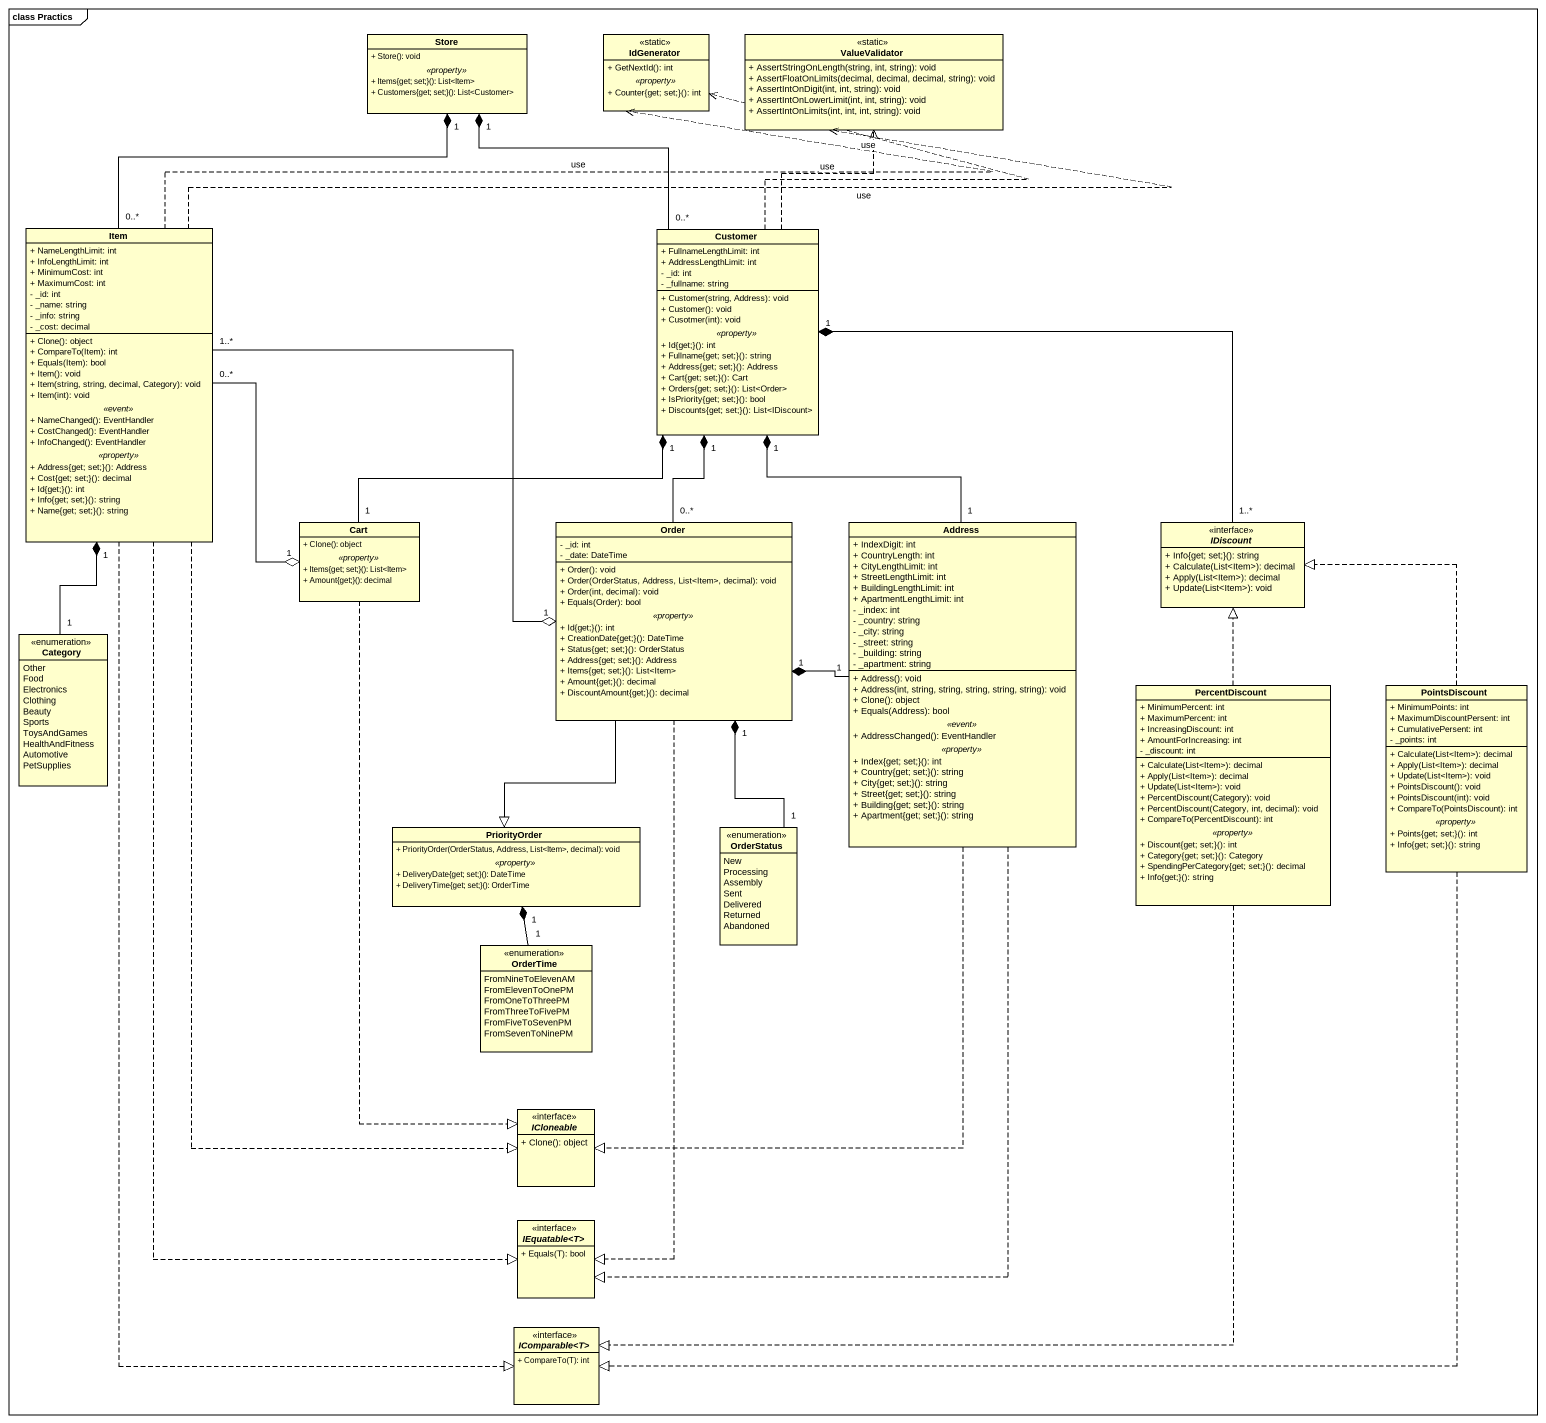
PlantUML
@startuml
mainframe class Practics
hide circle
hide empty members
skinparam classAttributeIconSize 0
class Store {
  + Store(): void
  .. <<property>> ..
  + Items{get; set;}(): List<Item>
  + Customers{get; set;}(): List<Customer>
}
class IdGenerator <<static>> {
  + GetNextId(): int
  .. <<property>> ..
  + Counter{get; set;}(): int
}
class ValueValidator <<static>> {
  + AssertStringOnLength(string, int, string): void
  + AssertFloatOnLimits(decimal, decimal, decimal, string): void
  + AssertIntOnDigit(int, int, string): void
  + AssertIntOnLowerLimit(int, int, string): void
  + AssertIntOnLimits(int, int, int, string): void
}
class Item {
  + NameLengthLimit: int
  + InfoLengthLimit: int
  + MinimumCost: int
  + MaximumCost: int
  - _id: int
  - _name: string
  - _info: string
  - _cost: decimal
  --
  + Clone(): object
  + CompareTo(Item): int
  + Equals(Item): bool
  + Item(): void
  + Item(string, string, decimal, Category): void
  + Item(int): void
  .. <<event>> ..
  + NameChanged(): EventHandler
  + CostChanged(): EventHandler
  + InfoChanged(): EventHandler
  .. <<property>> ..
  + Address{get; set;}(): Address
  + Cost{get; set;}(): decimal
  + Id{get;}(): int
  + Info{get; set;}(): string
  + Name{get; set;}(): string
}
class Customer {
  + FullnameLengthLimit: int
  + AddressLengthLimit: int
  - _id: int
  - _fullname: string
  --
  + Customer(string, Address): void
  + Customer(): void
  + Cusotmer(int): void
  .. <<property>> ..
  + Id{get;}(): int
  + Fullname{get; set;}(): string
  + Address{get; set;}(): Address
  + Cart{get; set;}(): Cart
  + Orders{get; set;}(): List<Order>
  + IsPriority{get; set;}(): bool
  + Discounts{get; set;}(): List<IDiscount>
}
class Cart {
  + Clone(): object
  .. <<property>> ..
  + Items{get; set;}(): List<Item>
  + Amount{get;}(): decimal
}
class Order {
  - _id: int
  - _date: DateTime
  --
  + Order(): void
  + Order(OrderStatus, Address, List<Item>, decimal): void
  + Order(int, decimal): void
  + Equals(Order): bool
  .. <<property>> ..
  + Id{get;}(): int
  + CreationDate{get;}(): DateTime
  + Status{get; set;}(): OrderStatus
  + Address{get; set;}(): Address
  + Items{get; set;}(): List<Item>
  + Amount{get;}(): decimal
  + DiscountAmount{get;}(): decimal
}
class Address {
  + IndexDigit: int
  + CountryLength: int
  + CityLengthLimit: int
  + StreetLengthLimit: int
  + BuildingLengthLimit: int
  + ApartmentLengthLimit: int
  - _index: int
  - _country: string
  - _city: string
  - _street: string
  - _building: string
  - _apartment: string
  --
  + Address(): void
  + Address(int, string, string, string, string, string): void
  + Clone(): object
  + Equals(Address): bool
  .. <<event>> ..
  + AddressChanged(): EventHandler
  .. <<property>> ..
  + Index{get; set;}(): int
  + Country{get; set;}(): string
  + City{get; set;}(): string
  + Street{get; set;}(): string
  + Building{get; set;}(): string
  + Apartment{get; set;}(): string
}
interface IDiscount {
  + Info{get; set;}(): string
  + Calculate(List<Item>): decimal
  + Apply(List<Item>): decimal
  + Update(List<Item>): void
}
enum Category {
  Other
  Food
  Electronics
  Clothing
  Beauty
  Sports
  ToysAndGames
  HealthAndFitness
  Automotive
  PetSupplies
}
class PercentDiscount {
  + MinimumPercent: int
  + MaximumPercent: int
  + IncreasingDiscount: int
  + AmountForIncreasing: int
  - _discount: int
  --
  + Calculate(List<Item>): decimal
  + Apply(List<Item>): decimal
  + Update(List<Item>): void
  + PercentDiscount(Category): void
  + PercentDiscount(Category, int, decimal): void
  + CompareTo(PercentDiscount): int
  .. <<property>> ..
  + Discount{get; set;}(): int
  + Category{get; set;}(): Category
  + SpendingPerCategory{get; set;}(): decimal
  + Info{get;}(): string
}
class PointsDiscount {
  + MinimumPoints: int
  + MaximumDiscountPersent: int
  + CumulativePersent: int
  - _points: int
  --
  + Calculate(List<Item>): decimal
  + Apply(List<Item>): decimal
  + Update(List<Item>): void
  + PointsDiscount(): void
  + PointsDiscount(int): void
  + CompareTo(PointsDiscount): int
  .. <<property>> ..
  + Points{get; set;}(): int
  + Info{get; set;}(): string
}
class PriorityOrder {
  + PriorityOrder(OrderStatus, Address, List<Item>, decimal): void
  .. <<property>> ..
  + DeliveryDate{get; set;}(): DateTime
  + DeliveryTime{get; set;}(): OrderTime
}
enum OrderStatus {
  New
  Processing
  Assembly
  Sent
  Delivered
  Returned
  Abandoned
}
enum OrderTime {
  FromNineToElevenAM
  FromElevenToOnePM
  FromOneToThreePM
  FromThreeToFivePM
  FromFiveToSevenPM
  FromSevenToNinePM
}
interface ICloneable {
  + Clone(): object
}
interface "IEquatable<T>" as IEquatable_T {
  + Equals(T): bool
}
interface "IComparable<T>" as IComparable_T {
  + CompareTo(T): int
}
Item "0..*" -up-* "1" Store
Item .right.> IdGenerator : use
Item .right.> ValueValidator : use
Item "0..*" --o "1" Cart
Item "1..*" -right-o "1" Order
Item ..|> ICloneable
Item ..|> IEquatable_T
Item ..|> IComparable_T
Customer "0..*" -up-* "1" Store
Customer .up.> IdGenerator : use
Customer .up.> ValueValidator : use
Cart "1" -up-* "1" Customer
Cart ..|> ICloneable
Order "0..*" -up-* "1" Customer
Order --|> PriorityOrder
Order ..|> IEquatable_T
Address "1" -up-* "1" Customer
Address "1" -left-* "1" Order
Address ..|> ICloneable
Address ..|> IEquatable_T
IDiscount "1..*" -left-* "1" Customer
Category "1" -up-* "1" Item
PercentDiscount .up.|> IDiscount
PercentDiscount ..|> IComparable_T
PointsDiscount .up.|> IDiscount
PointsDiscount ..|> IComparable_T
OrderStatus "1" -up-* "1" Order
OrderTime "1" -up-* "1" PriorityOrder
@enduml
